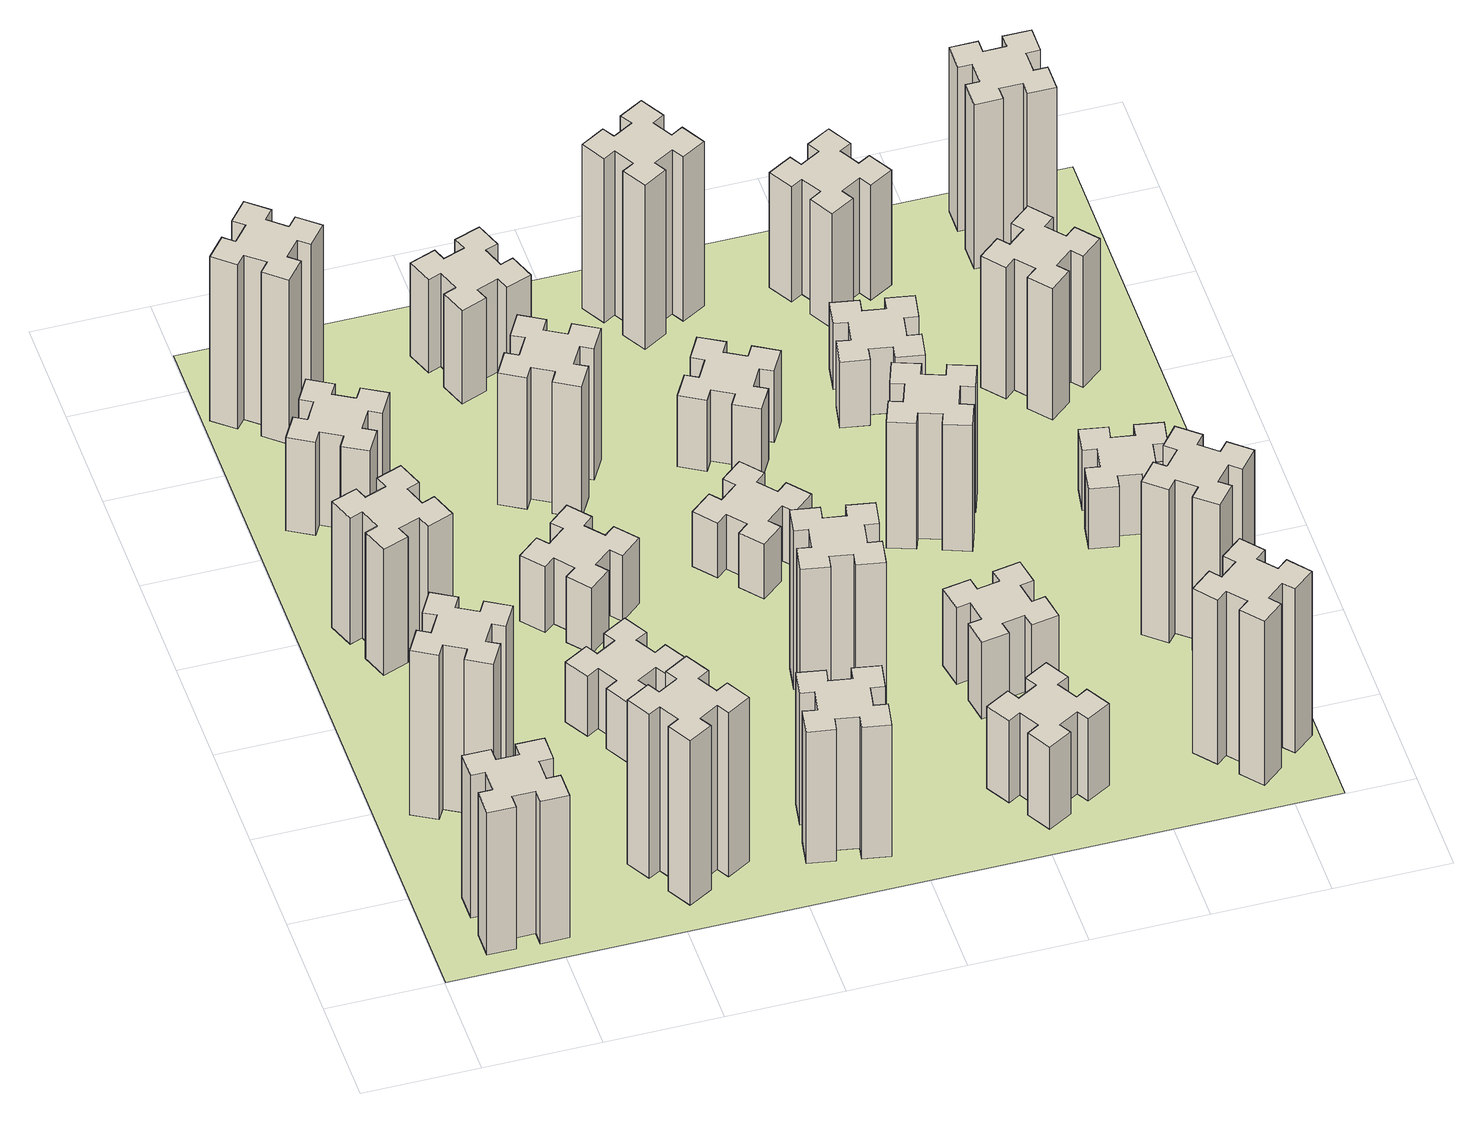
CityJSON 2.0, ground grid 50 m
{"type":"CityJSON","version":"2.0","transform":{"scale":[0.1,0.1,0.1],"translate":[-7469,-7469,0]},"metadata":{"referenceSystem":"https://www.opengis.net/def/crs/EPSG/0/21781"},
"CityObjects":{
"building1":{"type":"Building","attributes":{"class":"1000","function":"1000","usage":"1000","yearOfConstruction":2016,"roofType":"1000","measuredHeight":78,"storeysAboveGround":30,"storeysBelowGround":0},"geometry":[{"type":"Solid","lod":"1","boundaries":[[[[0,1,2,3,4,5,6,7,8,9,10,11,12,13,14,15,16,17,18,19]],[[17,16,20,21]],[[16,15,22,20]],[[15,14,23,22]],[[14,13,24,23]],[[13,12,25,24]],[[12,11,26,25]],[[11,10,27,26]],[[10,9,28,27]],[[9,8,29,28]],[[8,7,30,29]],[[7,6,31,30]],[[6,5,32,31]],[[5,4,33,32]],[[4,3,34,33]],[[3,2,35,34]],[[2,1,36,35]],[[1,0,37,36]],[[0,19,38,37]],[[19,18,39,38]],[[18,17,21,39]],[[24,25,26,27,28,29,30,31,32,33,34,35,36,37,38,39,21,20,22,23]]]]}]},
"building2":{"type":"Building","attributes":{"class":"1000","function":"1000","usage":"1000","yearOfConstruction":2016,"roofType":"1000","measuredHeight":90,"storeysAboveGround":30,"storeysBelowGround":0},"geometry":[{"type":"Solid","lod":"1","boundaries":[[[[40,41,42,43,44,45,46,47,48,49,50,51,52,53,54,55,56,57,58,59]],[[57,56,60,61]],[[56,55,62,60]],[[55,54,63,62]],[[54,53,64,63]],[[53,52,65,64]],[[52,51,66,65]],[[51,50,67,66]],[[50,49,68,67]],[[49,48,69,68]],[[48,47,70,69]],[[47,46,71,70]],[[46,45,72,71]],[[45,44,73,72]],[[44,43,74,73]],[[43,42,75,74]],[[42,41,76,75]],[[41,40,77,76]],[[40,59,78,77]],[[59,58,79,78]],[[58,57,61,79]],[[64,65,66,67,68,69,70,71,72,73,74,75,76,77,78,79,61,60,62,63]]]]}]},
"building3":{"type":"Building","attributes":{"class":"1000","function":"1000","usage":"1000","yearOfConstruction":2016,"roofType":"1000","measuredHeight":69,"storeysAboveGround":30,"storeysBelowGround":0},"geometry":[{"type":"Solid","lod":"1","boundaries":[[[[80,81,82,83,84,85,86,87,88,89,90,91,92,93,94,95,96,97,98,99]],[[97,96,100,101]],[[96,95,102,100]],[[95,94,103,102]],[[94,93,104,103]],[[93,92,105,104]],[[92,91,106,105]],[[91,90,107,106]],[[90,89,108,107]],[[89,88,109,108]],[[88,87,110,109]],[[87,86,111,110]],[[86,85,112,111]],[[85,84,113,112]],[[84,83,114,113]],[[83,82,115,114]],[[82,81,116,115]],[[81,80,117,116]],[[80,99,118,117]],[[99,98,119,118]],[[98,97,101,119]],[[104,105,106,107,108,109,110,111,112,113,114,115,116,117,118,119,101,100,102,103]]]]}]},
"building4":{"type":"Building","attributes":{"class":"1000","function":"1000","usage":"1000","yearOfConstruction":2016,"roofType":"1000","measuredHeight":51,"storeysAboveGround":30,"storeysBelowGround":0},"geometry":[{"type":"Solid","lod":"1","boundaries":[[[[120,121,122,123,124,125,126,127,128,129,130,131,132,133,134,135,136,137,138,139]],[[137,136,140,141]],[[136,135,142,140]],[[135,134,143,142]],[[134,133,144,143]],[[133,132,145,144]],[[132,131,146,145]],[[131,130,147,146]],[[130,129,148,147]],[[129,128,149,148]],[[128,127,150,149]],[[127,126,151,150]],[[126,125,152,151]],[[125,124,153,152]],[[124,123,154,153]],[[123,122,155,154]],[[122,121,156,155]],[[121,120,157,156]],[[120,139,158,157]],[[139,138,159,158]],[[138,137,141,159]],[[144,145,146,147,148,149,150,151,152,153,154,155,156,157,158,159,141,140,142,143]]]]}]},
"building5":{"type":"Building","attributes":{"class":"1000","function":"1000","usage":"1000","yearOfConstruction":2016,"roofType":"1000","measuredHeight":90,"storeysAboveGround":30,"storeysBelowGround":0},"geometry":[{"type":"Solid","lod":"1","boundaries":[[[[160,161,162,163,164,165,166,167,168,169,170,171,172,173,174,175,176,177,178,179]],[[177,176,180,181]],[[176,175,182,180]],[[175,174,183,182]],[[174,173,184,183]],[[173,172,185,184]],[[172,171,186,185]],[[171,170,187,186]],[[170,169,188,187]],[[169,168,189,188]],[[168,167,190,189]],[[167,166,191,190]],[[166,165,192,191]],[[165,164,193,192]],[[164,163,194,193]],[[163,162,195,194]],[[162,161,196,195]],[[161,160,197,196]],[[160,179,198,197]],[[179,178,199,198]],[[178,177,181,199]],[[184,185,186,187,188,189,190,191,192,193,194,195,196,197,198,199,181,180,182,183]]]]}]},
"building6":{"type":"Building","attributes":{"class":"1000","function":"1000","usage":"1000","yearOfConstruction":2016,"roofType":"1000","measuredHeight":90,"storeysAboveGround":30,"storeysBelowGround":0},"geometry":[{"type":"Solid","lod":"1","boundaries":[[[[200,201,202,203,204,205,206,207,208,209,210,211,212,213,214,215,216,217,218,219]],[[217,216,220,221]],[[216,215,222,220]],[[215,214,223,222]],[[214,213,224,223]],[[213,212,225,224]],[[212,211,226,225]],[[211,210,227,226]],[[210,209,228,227]],[[209,208,229,228]],[[208,207,230,229]],[[207,206,231,230]],[[206,205,232,231]],[[205,204,233,232]],[[204,203,234,233]],[[203,202,235,234]],[[202,201,236,235]],[[201,200,237,236]],[[200,219,238,237]],[[219,218,239,238]],[[218,217,221,239]],[[224,225,226,227,228,229,230,231,232,233,234,235,236,237,238,239,221,220,222,223]]]]}]},
"building7":{"type":"Building","attributes":{"class":"1000","function":"1000","usage":"1000","yearOfConstruction":2016,"roofType":"1000","measuredHeight":33,"storeysAboveGround":30,"storeysBelowGround":0},"geometry":[{"type":"Solid","lod":"1","boundaries":[[[[240,241,242,243,244,245,246,247,248,249,250,251,252,253,254,255,256,257,258,259]],[[257,256,260,261]],[[256,255,262,260]],[[255,254,263,262]],[[254,253,264,263]],[[253,252,265,264]],[[252,251,266,265]],[[251,250,267,266]],[[250,249,268,267]],[[249,248,269,268]],[[248,247,270,269]],[[247,246,271,270]],[[246,245,272,271]],[[245,244,273,272]],[[244,243,274,273]],[[243,242,275,274]],[[242,241,276,275]],[[241,240,277,276]],[[240,259,278,277]],[[259,258,279,278]],[[258,257,261,279]],[[264,265,266,267,268,269,270,271,272,273,274,275,276,277,278,279,261,260,262,263]]]]}]},
"building8":{"type":"Building","attributes":{"class":"1000","function":"1000","usage":"1000","yearOfConstruction":2016,"roofType":"1000","measuredHeight":36,"storeysAboveGround":30,"storeysBelowGround":0},"geometry":[{"type":"Solid","lod":"1","boundaries":[[[[280,281,282,283,284,285,286,287,288,289,290,291,292,293,294,295,296,297,298,299]],[[297,296,300,301]],[[296,295,302,300]],[[295,294,303,302]],[[294,293,304,303]],[[293,292,305,304]],[[292,291,306,305]],[[291,290,307,306]],[[290,289,308,307]],[[289,288,309,308]],[[288,287,310,309]],[[287,286,311,310]],[[286,285,312,311]],[[285,284,313,312]],[[284,283,314,313]],[[283,282,315,314]],[[282,281,316,315]],[[281,280,317,316]],[[280,299,318,317]],[[299,298,319,318]],[[298,297,301,319]],[[304,305,306,307,308,309,310,311,312,313,314,315,316,317,318,319,301,300,302,303]]]]}]},
"building9":{"type":"Building","attributes":{"class":"1000","function":"1000","usage":"1000","yearOfConstruction":2016,"roofType":"1000","measuredHeight":72,"storeysAboveGround":30,"storeysBelowGround":0},"geometry":[{"type":"Solid","lod":"1","boundaries":[[[[320,321,322,323,324,325,326,327,328,329,330,331,332,333,334,335,336,337,338,339]],[[337,336,340,341]],[[336,335,342,340]],[[335,334,343,342]],[[334,333,344,343]],[[333,332,345,344]],[[332,331,346,345]],[[331,330,347,346]],[[330,329,348,347]],[[329,328,349,348]],[[328,327,350,349]],[[327,326,351,350]],[[326,325,352,351]],[[325,324,353,352]],[[324,323,354,353]],[[323,322,355,354]],[[322,321,356,355]],[[321,320,357,356]],[[320,339,358,357]],[[339,338,359,358]],[[338,337,341,359]],[[344,345,346,347,348,349,350,351,352,353,354,355,356,357,358,359,341,340,342,343]]]]}]},
"building10":{"type":"Building","attributes":{"class":"1000","function":"1000","usage":"1000","yearOfConstruction":2016,"roofType":"1000","measuredHeight":72,"storeysAboveGround":30,"storeysBelowGround":0},"geometry":[{"type":"Solid","lod":"1","boundaries":[[[[360,361,362,363,364,365,366,367,368,369,370,371,372,373,374,375,376,377,378,379]],[[377,376,380,381]],[[376,375,382,380]],[[375,374,383,382]],[[374,373,384,383]],[[373,372,385,384]],[[372,371,386,385]],[[371,370,387,386]],[[370,369,388,387]],[[369,368,389,388]],[[368,367,390,389]],[[367,366,391,390]],[[366,365,392,391]],[[365,364,393,392]],[[364,363,394,393]],[[363,362,395,394]],[[362,361,396,395]],[[361,360,397,396]],[[360,379,398,397]],[[379,378,399,398]],[[378,377,381,399]],[[384,385,386,387,388,389,390,391,392,393,394,395,396,397,398,399,381,380,382,383]]]]}]},
"building11":{"type":"Building","attributes":{"class":"1000","function":"1000","usage":"1000","yearOfConstruction":2016,"roofType":"1000","measuredHeight":51,"storeysAboveGround":30,"storeysBelowGround":0},"geometry":[{"type":"Solid","lod":"1","boundaries":[[[[400,401,402,403,404,405,406,407,408,409,410,411,412,413,414,415,416,417,418,419]],[[417,416,420,421]],[[416,415,422,420]],[[415,414,423,422]],[[414,413,424,423]],[[413,412,425,424]],[[412,411,426,425]],[[411,410,427,426]],[[410,409,428,427]],[[409,408,429,428]],[[408,407,430,429]],[[407,406,431,430]],[[406,405,432,431]],[[405,404,433,432]],[[404,403,434,433]],[[403,402,435,434]],[[402,401,436,435]],[[401,400,437,436]],[[400,419,438,437]],[[419,418,439,438]],[[418,417,421,439]],[[424,425,426,427,428,429,430,431,432,433,434,435,436,437,438,439,421,420,422,423]]]]}]},
"building12":{"type":"Building","attributes":{"class":"1000","function":"1000","usage":"1000","yearOfConstruction":2016,"roofType":"1000","measuredHeight":87,"storeysAboveGround":30,"storeysBelowGround":0},"geometry":[{"type":"Solid","lod":"1","boundaries":[[[[440,441,442,443,444,445,446,447,448,449,450,451,452,453,454,455,456,457,458,459]],[[457,456,460,461]],[[456,455,462,460]],[[455,454,463,462]],[[454,453,464,463]],[[453,452,465,464]],[[452,451,466,465]],[[451,450,467,466]],[[450,449,468,467]],[[449,448,469,468]],[[448,447,470,469]],[[447,446,471,470]],[[446,445,472,471]],[[445,444,473,472]],[[444,443,474,473]],[[443,442,475,474]],[[442,441,476,475]],[[441,440,477,476]],[[440,459,478,477]],[[459,458,479,478]],[[458,457,461,479]],[[464,465,466,467,468,469,470,471,472,473,474,475,476,477,478,479,461,460,462,463]]]]}]},
"building13":{"type":"Building","attributes":{"class":"1000","function":"1000","usage":"1000","yearOfConstruction":2016,"roofType":"1000","measuredHeight":30,"storeysAboveGround":30,"storeysBelowGround":0},"geometry":[{"type":"Solid","lod":"1","boundaries":[[[[480,481,482,483,484,485,486,487,488,489,490,491,492,493,494,495,496,497,498,499]],[[497,496,500,501]],[[496,495,502,500]],[[495,494,503,502]],[[494,493,504,503]],[[493,492,505,504]],[[492,491,506,505]],[[491,490,507,506]],[[490,489,508,507]],[[489,488,509,508]],[[488,487,510,509]],[[487,486,511,510]],[[486,485,512,511]],[[485,484,513,512]],[[484,483,514,513]],[[483,482,515,514]],[[482,481,516,515]],[[481,480,517,516]],[[480,499,518,517]],[[499,498,519,518]],[[498,497,501,519]],[[504,505,506,507,508,509,510,511,512,513,514,515,516,517,518,519,501,500,502,503]]]]}]},
"building14":{"type":"Building","attributes":{"class":"1000","function":"1000","usage":"1000","yearOfConstruction":2016,"roofType":"1000","measuredHeight":45,"storeysAboveGround":30,"storeysBelowGround":0},"geometry":[{"type":"Solid","lod":"1","boundaries":[[[[520,521,522,523,524,525,526,527,528,529,530,531,532,533,534,535,536,537,538,539]],[[537,536,540,541]],[[536,535,542,540]],[[535,534,543,542]],[[534,533,544,543]],[[533,532,545,544]],[[532,531,546,545]],[[531,530,547,546]],[[530,529,548,547]],[[529,528,549,548]],[[528,527,550,549]],[[527,526,551,550]],[[526,525,552,551]],[[525,524,553,552]],[[524,523,554,553]],[[523,522,555,554]],[[522,521,556,555]],[[521,520,557,556]],[[520,539,558,557]],[[539,538,559,558]],[[538,537,541,559]],[[544,545,546,547,548,549,550,551,552,553,554,555,556,557,558,559,541,540,542,543]]]]}]},
"building15":{"type":"Building","attributes":{"class":"1000","function":"1000","usage":"1000","yearOfConstruction":2016,"roofType":"1000","measuredHeight":39,"storeysAboveGround":30,"storeysBelowGround":0},"geometry":[{"type":"Solid","lod":"1","boundaries":[[[[560,561,562,563,564,565,566,567,568,569,570,571,572,573,574,575,576,577,578,579]],[[577,576,580,581]],[[576,575,582,580]],[[575,574,583,582]],[[574,573,584,583]],[[573,572,585,584]],[[572,571,586,585]],[[571,570,587,586]],[[570,569,588,587]],[[569,568,589,588]],[[568,567,590,589]],[[567,566,591,590]],[[566,565,592,591]],[[565,564,593,592]],[[564,563,594,593]],[[563,562,595,594]],[[562,561,596,595]],[[561,560,597,596]],[[560,579,598,597]],[[579,578,599,598]],[[578,577,581,599]],[[584,585,586,587,588,589,590,591,592,593,594,595,596,597,598,599,581,580,582,583]]]]}]},
"building16":{"type":"Building","attributes":{"class":"1000","function":"1000","usage":"1000","yearOfConstruction":2016,"roofType":"1000","measuredHeight":90,"storeysAboveGround":30,"storeysBelowGround":0},"geometry":[{"type":"Solid","lod":"1","boundaries":[[[[600,601,602,603,604,605,606,607,608,609,610,611,612,613,614,615,616,617,618,619]],[[617,616,620,621]],[[616,615,622,620]],[[615,614,623,622]],[[614,613,624,623]],[[613,612,625,624]],[[612,611,626,625]],[[611,610,627,626]],[[610,609,628,627]],[[609,608,629,628]],[[608,607,630,629]],[[607,606,631,630]],[[606,605,632,631]],[[605,604,633,632]],[[604,603,634,633]],[[603,602,635,634]],[[602,601,636,635]],[[601,600,637,636]],[[600,619,638,637]],[[619,618,639,638]],[[618,617,621,639]],[[624,625,626,627,628,629,630,631,632,633,634,635,636,637,638,639,621,620,622,623]]]]}]},
"building17":{"type":"Building","attributes":{"class":"1000","function":"1000","usage":"1000","yearOfConstruction":2016,"roofType":"1000","measuredHeight":42,"storeysAboveGround":30,"storeysBelowGround":0},"geometry":[{"type":"Solid","lod":"1","boundaries":[[[[640,641,642,643,644,645,646,647,648,649,650,651,652,653,654,655,656,657,658,659]],[[657,656,660,661]],[[656,655,662,660]],[[655,654,663,662]],[[654,653,664,663]],[[653,652,665,664]],[[652,651,666,665]],[[651,650,667,666]],[[650,649,668,667]],[[649,648,669,668]],[[648,647,670,669]],[[647,646,671,670]],[[646,645,672,671]],[[645,644,673,672]],[[644,643,674,673]],[[643,642,675,674]],[[642,641,676,675]],[[641,640,677,676]],[[640,659,678,677]],[[659,658,679,678]],[[658,657,661,679]],[[664,665,666,667,668,669,670,671,672,673,674,675,676,677,678,679,661,660,662,663]]]]}]},
"building18":{"type":"Building","attributes":{"class":"1000","function":"1000","usage":"1000","yearOfConstruction":2016,"roofType":"1000","measuredHeight":69,"storeysAboveGround":30,"storeysBelowGround":0},"geometry":[{"type":"Solid","lod":"1","boundaries":[[[[680,681,682,683,684,685,686,687,688,689,690,691,692,693,694,695,696,697,698,699]],[[697,696,700,701]],[[696,695,702,700]],[[695,694,703,702]],[[694,693,704,703]],[[693,692,705,704]],[[692,691,706,705]],[[691,690,707,706]],[[690,689,708,707]],[[689,688,709,708]],[[688,687,710,709]],[[687,686,711,710]],[[686,685,712,711]],[[685,684,713,712]],[[684,683,714,713]],[[683,682,715,714]],[[682,681,716,715]],[[681,680,717,716]],[[680,699,718,717]],[[699,698,719,718]],[[698,697,701,719]],[[704,705,706,707,708,709,710,711,712,713,714,715,716,717,718,719,701,700,702,703]]]]}]},
"building19":{"type":"Building","attributes":{"class":"1000","function":"1000","usage":"1000","yearOfConstruction":2016,"roofType":"1000","measuredHeight":36,"storeysAboveGround":30,"storeysBelowGround":0},"geometry":[{"type":"Solid","lod":"1","boundaries":[[[[720,721,722,723,724,725,726,727,728,729,730,731,732,733,734,735,736,737,738,739]],[[737,736,740,741]],[[736,735,742,740]],[[735,734,743,742]],[[734,733,744,743]],[[733,732,745,744]],[[732,731,746,745]],[[731,730,747,746]],[[730,729,748,747]],[[729,728,749,748]],[[728,727,750,749]],[[727,726,751,750]],[[726,725,752,751]],[[725,724,753,752]],[[724,723,754,753]],[[723,722,755,754]],[[722,721,756,755]],[[721,720,757,756]],[[720,739,758,757]],[[739,738,759,758]],[[738,737,741,759]],[[744,745,746,747,748,749,750,751,752,753,754,755,756,757,758,759,741,740,742,743]]]]}]},
"building20":{"type":"Building","attributes":{"class":"1000","function":"1000","usage":"1000","yearOfConstruction":2016,"roofType":"1000","measuredHeight":90,"storeysAboveGround":30,"storeysBelowGround":0},"geometry":[{"type":"Solid","lod":"1","boundaries":[[[[760,761,762,763,764,765,766,767,768,769,770,771,772,773,774,775,776,777,778,779]],[[777,776,780,781]],[[776,775,782,780]],[[775,774,783,782]],[[774,773,784,783]],[[773,772,785,784]],[[772,771,786,785]],[[771,770,787,786]],[[770,769,788,787]],[[769,768,789,788]],[[768,767,790,789]],[[767,766,791,790]],[[766,765,792,791]],[[765,764,793,792]],[[764,763,794,793]],[[763,762,795,794]],[[762,761,796,795]],[[761,760,797,796]],[[760,779,798,797]],[[779,778,799,798]],[[778,777,781,799]],[[784,785,786,787,788,789,790,791,792,793,794,795,796,797,798,799,781,780,782,783]]]]}]},
"building21":{"type":"Building","attributes":{"class":"1000","function":"1000","usage":"1000","yearOfConstruction":2016,"roofType":"1000","measuredHeight":63,"storeysAboveGround":30,"storeysBelowGround":0},"geometry":[{"type":"Solid","lod":"1","boundaries":[[[[800,801,802,803,804,805,806,807,808,809,810,811,812,813,814,815,816,817,818,819]],[[817,816,820,821]],[[816,815,822,820]],[[815,814,823,822]],[[814,813,824,823]],[[813,812,825,824]],[[812,811,826,825]],[[811,810,827,826]],[[810,809,828,827]],[[809,808,829,828]],[[808,807,830,829]],[[807,806,831,830]],[[806,805,832,831]],[[805,804,833,832]],[[804,803,834,833]],[[803,802,835,834]],[[802,801,836,835]],[[801,800,837,836]],[[800,819,838,837]],[[819,818,839,838]],[[818,817,821,839]],[[824,825,826,827,828,829,830,831,832,833,834,835,836,837,838,839,821,820,822,823]]]]}]},
"building22":{"type":"Building","attributes":{"class":"1000","function":"1000","usage":"1000","yearOfConstruction":2016,"roofType":"1000","measuredHeight":84,"storeysAboveGround":30,"storeysBelowGround":0},"geometry":[{"type":"Solid","lod":"1","boundaries":[[[[840,841,842,843,844,845,846,847,848,849,850,851,852,853,854,855,856,857,858,859]],[[857,856,860,861]],[[856,855,862,860]],[[855,854,863,862]],[[854,853,864,863]],[[853,852,865,864]],[[852,851,866,865]],[[851,850,867,866]],[[850,849,868,867]],[[849,848,869,868]],[[848,847,870,869]],[[847,846,871,870]],[[846,845,872,871]],[[845,844,873,872]],[[844,843,874,873]],[[843,842,875,874]],[[842,841,876,875]],[[841,840,877,876]],[[840,859,878,877]],[[859,858,879,878]],[[858,857,861,879]],[[864,865,866,867,868,869,870,871,872,873,874,875,876,877,878,879,861,860,862,863]]]]}]},
"building23":{"type":"Building","attributes":{"class":"1000","function":"1000","usage":"1000","yearOfConstruction":2016,"roofType":"1000","measuredHeight":33,"storeysAboveGround":30,"storeysBelowGround":0},"geometry":[{"type":"Solid","lod":"1","boundaries":[[[[880,881,882,883,884,885,886,887,888,889,890,891,892,893,894,895,896,897,898,899]],[[897,896,900,901]],[[896,895,902,900]],[[895,894,903,902]],[[894,893,904,903]],[[893,892,905,904]],[[892,891,906,905]],[[891,890,907,906]],[[890,889,908,907]],[[889,888,909,908]],[[888,887,910,909]],[[887,886,911,910]],[[886,885,912,911]],[[885,884,913,912]],[[884,883,914,913]],[[883,882,915,914]],[[882,881,916,915]],[[881,880,917,916]],[[880,899,918,917]],[[899,898,919,918]],[[898,897,901,919]],[[904,905,906,907,908,909,910,911,912,913,914,915,916,917,918,919,901,900,902,903]]]]}]},
"building24":{"type":"Building","attributes":{"class":"1000","function":"1000","usage":"1000","yearOfConstruction":2016,"roofType":"1000","measuredHeight":72,"storeysAboveGround":30,"storeysBelowGround":0},"geometry":[{"type":"Solid","lod":"1","boundaries":[[[[920,921,922,923,924,925,926,927,928,929,930,931,932,933,934,935,936,937,938,939]],[[937,936,940,941]],[[936,935,942,940]],[[935,934,943,942]],[[934,933,944,943]],[[933,932,945,944]],[[932,931,946,945]],[[931,930,947,946]],[[930,929,948,947]],[[929,928,949,948]],[[928,927,950,949]],[[927,926,951,950]],[[926,925,952,951]],[[925,924,953,952]],[[924,923,954,953]],[[923,922,955,954]],[[922,921,956,955]],[[921,920,957,956]],[[920,939,958,957]],[[939,938,959,958]],[[938,937,941,959]],[[944,945,946,947,948,949,950,951,952,953,954,955,956,957,958,959,941,940,942,943]]]]}]},
"building25":{"type":"Building","attributes":{"class":"1000","function":"1000","usage":"1000","yearOfConstruction":2016,"roofType":"1000","measuredHeight":90,"storeysAboveGround":30,"storeysBelowGround":0},"geometry":[{"type":"Solid","lod":"1","boundaries":[[[[960,961,962,963,964,965,966,967,968,969,970,971,972,973,974,975,976,977,978,979]],[[977,976,980,981]],[[976,975,982,980]],[[975,974,983,982]],[[974,973,984,983]],[[973,972,985,984]],[[972,971,986,985]],[[971,970,987,986]],[[970,969,988,987]],[[969,968,989,988]],[[968,967,990,989]],[[967,966,991,990]],[[966,965,992,991]],[[965,964,993,992]],[[964,963,994,993]],[[963,962,995,994]],[[962,961,996,995]],[[961,960,997,996]],[[960,979,998,997]],[[979,978,999,998]],[[978,977,981,999]],[[984,985,986,987,988,989,990,991,992,993,994,995,996,997,998,999,981,980,982,983]]]]}]},
"landuse1":{"type":"LandUse","attributes":{"name":"plot1","function":"1010"},"geometry":[{"type":"MultiSurface","lod":"1","boundaries":[[[1000,1001,1002,1003]]]}]}
},
"vertices":[
[265,325,0],[265,225,0],[205,225,0],[205,105,0],[325,105,0],[325,165,0],[425,165,0],[425,105,0],[545,105,0],[545,225,0],[485,225,0],[485,325,0],[545,325,0],[545,445,0],[425,445,0],[425,385,0],[325,385,0],[325,445,0],[205,445,0],[205,325,0],[325,385,780],[325,445,780],[425,385,780],[425,445,780],[545,445,780],[545,325,780],[485,325,780],[485,225,780],[545,225,780],[545,105,780],[425,105,780],[425,165,780],[325,165,780],[325,105,780],[205,105,780],[205,225,780],[265,225,780],[265,325,780],[205,325,780],[205,445,780],
[305,1114,0],[255,1027,0],[203,1057,0],[143,953,0],[247,893,0],[277,945,0],[364,895,0],[334,843,0],[438,783,0],[498,887,0],[446,917,0],[496,1004,0],[548,974,0],[608,1078,0],[504,1138,0],[474,1086,0],[387,1136,0],[417,1188,0],[313,1248,0],[253,1144,0],[387,1136,900],[417,1188,900],[474,1086,900],[504,1138,900],[608,1078,900],[548,974,900],[496,1004,900],[446,917,900],[498,887,900],[438,783,900],[334,843,900],[364,895,900],[277,945,900],[247,893,900],[143,953,900],[203,1057,900],[255,1027,900],[305,1114,900],[253,1144,900],[313,1248,900],
[366,1835,0],[460,1869,0],[480,1813,0],[593,1854,0],[552,1967,0],[496,1946,0],[462,2040,0],[518,2060,0],[477,2173,0],[364,2132,0],[385,2076,0],[291,2042,0],[270,2098,0],[157,2057,0],[199,1944,0],[255,1965,0],[289,1871,0],[233,1850,0],[274,1737,0],[387,1779,0],[289,1871,690],[233,1850,690],[255,1965,690],[199,1944,690],[157,2057,690],[270,2098,690],[291,2042,690],[385,2076,690],[364,2132,690],[477,2173,690],[518,2060,690],[462,2040,690],[496,1946,690],[552,1967,690],[593,1854,690],[480,1813,690],[460,1869,690],[366,1835,690],[387,1779,690],[274,1737,690],
[446,2597,0],[496,2684,0],[548,2654,0],[608,2758,0],[504,2818,0],[474,2766,0],[387,2816,0],[417,2868,0],[313,2928,0],[253,2824,0],[305,2794,0],[255,2707,0],[203,2737,0],[143,2633,0],[247,2573,0],[277,2625,0],[364,2575,0],[334,2523,0],[438,2463,0],[498,2567,0],[364,2575,510],[334,2523,510],[277,2625,510],[247,2573,510],[143,2633,510],[203,2737,510],[255,2707,510],[305,2794,510],[253,2824,510],[313,2928,510],[417,2868,510],[387,2816,510],[474,2766,510],[504,2818,510],[608,2758,510],[548,2654,510],[496,2684,510],[446,2597,510],[498,2567,510],[438,2463,510],
[1127,255,0],[1214,305,0],[1244,253,0],[1348,313,0],[1288,417,0],[1236,387,0],[1186,474,0],[1238,504,0],[1178,608,0],[1074,548,0],[1104,496,0],[1017,446,0],[987,498,0],[883,438,0],[943,334,0],[995,364,0],[1045,277,0],[993,247,0],[1053,143,0],[1157,203,0],[1045,277,900],[993,247,900],[995,364,900],[943,334,900],[883,438,900],[987,498,900],[1017,446,900],[1104,496,900],[1074,548,900],[1178,608,900],[1238,504,900],[1186,474,900],[1236,387,900],[1288,417,900],[1348,313,900],[1244,253,900],[1214,305,900],[1127,255,900],[1157,203,900],[1053,143,900],
[384,3387,0],[308,3452,0],[346,3498,0],[254,3575,0],[177,3483,0],[223,3444,0],[159,3368,0],[113,3406,0],[36,3314,0],[128,3237,0],[166,3283,0],[243,3219,0],[204,3173,0],[296,3096,0],[373,3188,0],[327,3226,0],[392,3303,0],[438,3264,0],[515,3356,0],[423,3433,0],[392,3303,900],[438,3264,900],[327,3226,900],[373,3188,900],[296,3096,900],[204,3173,900],[243,3219,900],[166,3283,900],[128,3237,900],[36,3314,900],[113,3406,900],[159,3368,900],[223,3444,900],[177,3483,900],[254,3575,900],[346,3498,900],[308,3452,900],[384,3387,900],[423,3433,900],[515,3356,900],
[995,1204,0],[1045,1117,0],[993,1087,0],[1053,983,0],[1157,1043,0],[1127,1095,0],[1214,1145,0],[1244,1093,0],[1348,1153,0],[1288,1257,0],[1236,1227,0],[1186,1314,0],[1238,1344,0],[1178,1448,0],[1074,1388,0],[1104,1336,0],[1017,1286,0],[987,1338,0],[883,1278,0],[943,1174,0],[1017,1286,330],[987,1338,330],[1104,1336,330],[1074,1388,330],[1178,1448,330],[1238,1344,330],[1186,1314,330],[1236,1227,330],[1288,1257,330],[1348,1153,330],[1244,1093,330],[1214,1145,330],[1127,1095,330],[1157,1043,330],[1053,983,330],[993,1087,330],[1045,1117,330],[995,1204,330],[943,1174,330],[883,1278,330],
[1083,1972,0],[1006,1907,0],[968,1953,0],[876,1876,0],[953,1784,0],[999,1823,0],[1063,1746,0],[1017,1708,0],[1094,1616,0],[1186,1693,0],[1148,1739,0],[1224,1803,0],[1263,1757,0],[1355,1834,0],[1278,1926,0],[1232,1888,0],[1167,1964,0],[1213,2003,0],[1136,2095,0],[1044,2018,0],[1167,1964,360],[1213,2003,360],[1232,1888,360],[1278,1926,360],[1355,1834,360],[1263,1757,360],[1224,1803,360],[1148,1739,360],[1186,1693,360],[1094,1616,360],[1017,1708,360],[1063,1746,360],[999,1823,360],[953,1784,360],[876,1876,360],[968,1953,360],[1006,1907,360],[1083,1972,360],[1044,2018,360],[1136,2095,360],
[1855,307,0],[1872,405,0],[1931,395,0],[1952,513,0],[1834,534,0],[1824,475,0],[1725,492,0],[1736,551,0],[1617,572,0],[1597,454,0],[1656,444,0],[1638,345,0],[1579,356,0],[1558,237,0],[1677,217,0],[1687,276,0],[1785,258,0],[1775,199,0],[1893,178,0],[1914,297,0],[1785,258,720],[1775,199,720],[1687,276,720],[1677,217,720],[1558,237,720],[1579,356,720],[1638,345,720],[1656,444,720],[1597,454,720],[1617,572,720],[1736,551,720],[1725,492,720],[1824,475,720],[1834,534,720],[1952,513,720],[1931,395,720],[1872,405,720],[1855,307,720],[1914,297,720],[1893,178,720],
[1314,2666,0],[1227,2716,0],[1257,2768,0],[1153,2828,0],[1093,2724,0],[1145,2694,0],[1095,2607,0],[1043,2637,0],[983,2533,0],[1087,2473,0],[1117,2525,0],[1204,2475,0],[1174,2423,0],[1278,2363,0],[1338,2467,0],[1286,2497,0],[1336,2584,0],[1388,2554,0],[1448,2658,0],[1344,2718,0],[1336,2584,720],[1388,2554,720],[1286,2497,720],[1338,2467,720],[1278,2363,720],[1174,2423,720],[1204,2475,720],[1117,2525,720],[1087,2473,720],[983,2533,720],[1043,2637,720],[1095,2607,720],[1145,2694,720],[1093,2724,720],[1153,2828,720],[1257,2768,720],[1227,2716,720],[1314,2666,720],[1344,2718,720],[1448,2658,720],
[1125,3456,0],[1031,3422,0],[1010,3478,0],[897,3437,0],[939,3324,0],[995,3345,0],[1029,3251,0],[973,3230,0],[1014,3117,0],[1127,3159,0],[1106,3215,0],[1200,3249,0],[1220,3193,0],[1333,3234,0],[1292,3347,0],[1236,3326,0],[1202,3420,0],[1258,3440,0],[1217,3553,0],[1104,3512,0],[1202,3420,510],[1258,3440,510],[1236,3326,510],[1292,3347,510],[1333,3234,510],[1220,3193,510],[1200,3249,510],[1106,3215,510],[1127,3159,510],[1014,3117,510],[973,3230,510],[1029,3251,510],[995,3345,510],[939,3324,510],[897,3437,510],[1010,3478,510],[1031,3422,510],[1125,3456,510],[1104,3512,510],[1217,3553,510],
[2055,1047,0],[2072,1145,0],[2131,1135,0],[2152,1253,0],[2034,1274,0],[2024,1215,0],[1925,1232,0],[1936,1291,0],[1817,1312,0],[1797,1194,0],[1856,1184,0],[1838,1085,0],[1779,1096,0],[1758,977,0],[1877,957,0],[1887,1016,0],[1985,998,0],[1975,939,0],[2093,918,0],[2114,1037,0],[1985,998,870],[1975,939,870],[1887,1016,870],[1877,957,870],[1758,977,870],[1779,1096,870],[1838,1085,870],[1856,1184,870],[1797,1194,870],[1817,1312,870],[1936,1291,870],[1925,1232,870],[2024,1215,870],[2034,1274,870],[2152,1253,870],[2131,1135,870],[2072,1145,870],[2055,1047,870],[2114,1037,870],[2093,918,870],
[1972,1988,0],[1907,2064,0],[1953,2103,0],[1876,2195,0],[1784,2118,0],[1823,2072,0],[1746,2007,0],[1708,2053,0],[1616,1976,0],[1693,1884,0],[1739,1923,0],[1803,1846,0],[1757,1808,0],[1834,1716,0],[1926,1793,0],[1888,1839,0],[1964,1903,0],[2003,1857,0],[2095,1934,0],[2018,2026,0],[1964,1903,300],[2003,1857,300],[1888,1839,300],[1926,1793,300],[1834,1716,300],[1757,1808,300],[1803,1846,300],[1739,1923,300],[1693,1884,300],[1616,1976,300],[1708,2053,300],[1746,2007,300],[1823,2072,300],[1784,2118,300],[1876,2195,300],[1953,2103,300],[1907,2064,300],[1972,1988,300],[2018,2026,300],[2095,1934,300],
[2475,364,0],[2525,277,0],[2473,247,0],[2533,143,0],[2637,203,0],[2607,255,0],[2694,305,0],[2724,253,0],[2828,313,0],[2768,417,0],[2716,387,0],[2666,474,0],[2718,504,0],[2658,608,0],[2554,548,0],[2584,496,0],[2497,446,0],[2467,498,0],[2363,438,0],[2423,334,0],[2497,446,450],[2467,498,450],[2584,496,450],[2554,548,450],[2658,608,450],[2718,504,450],[2666,474,450],[2716,387,450],[2768,417,450],[2828,313,450],[2724,253,450],[2694,305,450],[2607,255,450],[2637,203,450],[2533,143,450],[2473,247,450],[2525,277,450],[2475,364,450],[2423,334,450],[2363,438,450],
[2026,2497,0],[2076,2584,0],[2128,2554,0],[2188,2658,0],[2084,2718,0],[2054,2666,0],[1967,2716,0],[1997,2768,0],[1893,2828,0],[1833,2724,0],[1885,2694,0],[1835,2607,0],[1783,2637,0],[1723,2533,0],[1827,2473,0],[1857,2525,0],[1944,2475,0],[1914,2423,0],[2018,2363,0],[2078,2467,0],[1944,2475,390],[1914,2423,390],[1857,2525,390],[1827,2473,390],[1723,2533,390],[1783,2637,390],[1835,2607,390],[1885,2694,390],[1833,2724,390],[1893,2828,390],[1997,2768,390],[1967,2716,390],[2054,2666,390],[2084,2718,390],[2188,2658,390],[2128,2554,390],[2076,2584,390],[2026,2497,390],[2078,2467,390],[2018,2363,390],
[1844,3556,0],[1757,3506,0],[1727,3558,0],[1623,3498,0],[1683,3394,0],[1735,3424,0],[1785,3337,0],[1733,3307,0],[1793,3203,0],[1897,3263,0],[1867,3315,0],[1954,3365,0],[1984,3313,0],[2088,3373,0],[2028,3477,0],[1976,3447,0],[1926,3534,0],[1978,3564,0],[1918,3668,0],[1814,3608,0],[1926,3534,900],[1978,3564,900],[1976,3447,900],[2028,3477,900],[2088,3373,900],[1984,3313,900],[1954,3365,900],[1867,3315,900],[1897,3263,900],[1793,3203,900],[1733,3307,900],[1785,3337,900],[1735,3424,900],[1683,3394,900],[1623,3498,900],[1727,3558,900],[1757,3506,900],[1844,3556,900],[1814,3608,900],[1918,3668,900],
[2625,1132,0],[2527,1115,0],[2517,1174,0],[2398,1153,0],[2419,1035,0],[2478,1045,0],[2496,947,0],[2437,937,0],[2457,818,0],[2576,839,0],[2565,898,0],[2664,916,0],[2674,857,0],[2792,877,0],[2771,996,0],[2712,985,0],[2695,1084,0],[2754,1094,0],[2733,1212,0],[2615,1191,0],[2695,1084,420],[2754,1094,420],[2712,985,420],[2771,996,420],[2792,877,420],[2674,857,420],[2664,916,420],[2565,898,420],[2576,839,420],[2457,818,420],[2437,937,420],[2496,947,420],[2478,1045,420],[2419,1035,420],[2398,1153,420],[2517,1174,420],[2527,1115,420],[2625,1132,420],[2615,1191,420],[2733,1212,420],
[2682,1871,0],[2716,1965,0],[2772,1944,0],[2813,2057,0],[2700,2098,0],[2680,2042,0],[2586,2076,0],[2607,2132,0],[2494,2173,0],[2453,2060,0],[2509,2040,0],[2475,1946,0],[2419,1967,0],[2377,1854,0],[2490,1813,0],[2511,1869,0],[2605,1835,0],[2584,1779,0],[2697,1737,0],[2738,1850,0],[2605,1835,690],[2584,1779,690],[2511,1869,690],[2490,1813,690],[2377,1854,690],[2419,1967,690],[2475,1946,690],[2509,2040,690],[2453,2060,690],[2494,2173,690],[2607,2132,690],[2586,2076,690],[2680,2042,690],[2700,2098,690],[2813,2057,690],[2772,1944,690],[2716,1965,690],[2682,1871,690],[2738,1850,690],[2697,1737,690],
[2664,2795,0],[2565,2812,0],[2576,2871,0],[2457,2892,0],[2437,2774,0],[2496,2764,0],[2478,2665,0],[2419,2676,0],[2398,2557,0],[2517,2537,0],[2527,2596,0],[2625,2578,0],[2615,2519,0],[2733,2498,0],[2754,2617,0],[2695,2627,0],[2712,2725,0],[2771,2715,0],[2792,2833,0],[2674,2854,0],[2712,2725,360],[2771,2715,360],[2695,2627,360],[2754,2617,360],[2733,2498,360],[2615,2519,360],[2625,2578,360],[2527,2596,360],[2517,2537,360],[2398,2557,360],[2419,2676,360],[2478,2665,360],[2496,2764,360],[2437,2774,360],[2457,2892,360],[2576,2871,360],[2565,2812,360],[2664,2795,360],[2674,2854,360],[2792,2833,360],
[3468,259,0],[3544,323,0],[3583,277,0],[3675,354,0],[3598,446,0],[3552,408,0],[3487,484,0],[3533,523,0],[3456,615,0],[3364,538,0],[3403,492,0],[3326,427,0],[3288,473,0],[3196,396,0],[3273,304,0],[3319,343,0],[3383,266,0],[3337,228,0],[3414,136,0],[3506,213,0],[3383,266,900],[3337,228,900],[3319,343,900],[3273,304,900],[3196,396,900],[3288,473,900],[3326,427,900],[3403,492,900],[3364,538,900],[3456,615,900],[3533,523,900],[3487,484,900],[3552,408,900],[3598,446,900],[3675,354,900],[3583,277,900],[3544,323,900],[3468,259,900],[3506,213,900],[3414,136,900],
[2716,3347,0],[2666,3434,0],[2718,3464,0],[2658,3568,0],[2554,3508,0],[2584,3456,0],[2497,3406,0],[2467,3458,0],[2363,3398,0],[2423,3294,0],[2475,3324,0],[2525,3237,0],[2473,3207,0],[2533,3103,0],[2637,3163,0],[2607,3215,0],[2694,3265,0],[2724,3213,0],[2828,3273,0],[2768,3377,0],[2694,3265,630],[2724,3213,630],[2607,3215,630],[2637,3163,630],[2533,3103,630],[2473,3207,630],[2525,3237,630],[2475,3324,630],[2423,3294,630],[2363,3398,630],[2467,3458,630],[2497,3406,630],[2584,3456,630],[2554,3508,630],[2658,3568,630],[2718,3464,630],[2666,3434,630],[2716,3347,630],[2768,3377,630],[2828,3273,630],
[3487,1006,0],[3552,1083,0],[3598,1044,0],[3675,1136,0],[3583,1213,0],[3544,1167,0],[3468,1232,0],[3506,1278,0],[3414,1355,0],[3337,1263,0],[3383,1224,0],[3319,1148,0],[3273,1186,0],[3196,1094,0],[3288,1017,0],[3326,1063,0],[3403,999,0],[3364,953,0],[3456,876,0],[3533,968,0],[3403,999,840],[3364,953,840],[3326,1063,840],[3288,1017,840],[3196,1094,840],[3273,1186,840],[3319,1148,840],[3383,1224,840],[3337,1263,840],[3414,1355,840],[3506,1278,840],[3468,1232,840],[3544,1167,840],[3583,1213,840],[3675,1136,840],[3598,1044,840],[3552,1083,840],[3487,1006,840],[3533,968,840],[3456,876,840],
[3267,1656,0],[3365,1638,0],[3355,1579,0],[3473,1558,0],[3494,1677,0],[3435,1687,0],[3452,1785,0],[3511,1775,0],[3532,1893,0],[3414,1914,0],[3404,1855,0],[3305,1872,0],[3316,1931,0],[3197,1952,0],[3177,1834,0],[3236,1824,0],[3218,1725,0],[3159,1736,0],[3138,1617,0],[3257,1597,0],[3218,1725,330],[3159,1736,330],[3236,1824,330],[3177,1834,330],[3197,1952,330],[3316,1931,330],[3305,1872,330],[3404,1855,330],[3414,1914,330],[3532,1893,330],[3511,1775,330],[3452,1785,330],[3435,1687,330],[3494,1677,330],[3473,1558,330],[3355,1579,330],[3365,1638,330],[3267,1656,330],[3257,1597,330],[3138,1617,330],
[3119,2563,0],[3183,2486,0],[3137,2448,0],[3214,2356,0],[3306,2433,0],[3268,2479,0],[3344,2543,0],[3383,2497,0],[3475,2574,0],[3398,2666,0],[3352,2628,0],[3287,2704,0],[3333,2743,0],[3256,2835,0],[3164,2758,0],[3203,2712,0],[3126,2647,0],[3088,2693,0],[2996,2616,0],[3073,2524,0],[3126,2647,720],[3088,2693,720],[3203,2712,720],[3164,2758,720],[3256,2835,720],[3333,2743,720],[3287,2704,720],[3352,2628,720],[3398,2666,720],[3475,2574,720],[3383,2497,720],[3344,2543,720],[3268,2479,720],[3306,2433,720],[3214,2356,720],[3137,2448,720],[3183,2486,720],[3119,2563,720],[3073,2524,720],[2996,2616,720],
[3285,3325,0],[3385,3325,0],[3385,3265,0],[3505,3265,0],[3505,3385,0],[3445,3385,0],[3445,3485,0],[3505,3485,0],[3505,3605,0],[3385,3605,0],[3385,3545,0],[3285,3545,0],[3285,3605,0],[3165,3605,0],[3165,3485,0],[3225,3485,0],[3225,3385,0],[3165,3385,0],[3165,3265,0],[3285,3265,0],[3225,3385,900],[3165,3385,900],[3225,3485,900],[3165,3485,900],[3165,3605,900],[3285,3605,900],[3285,3545,900],[3385,3545,900],[3385,3605,900],[3505,3605,900],[3505,3485,900],[3445,3485,900],[3445,3385,900],[3505,3385,900],[3505,3265,900],[3385,3265,900],[3385,3325,900],[3285,3325,900],[3285,3265,900],[3165,3265,900],
[5,3705,0],[3705,3705,0],[3705,5,0],[5,5,0]
]}
